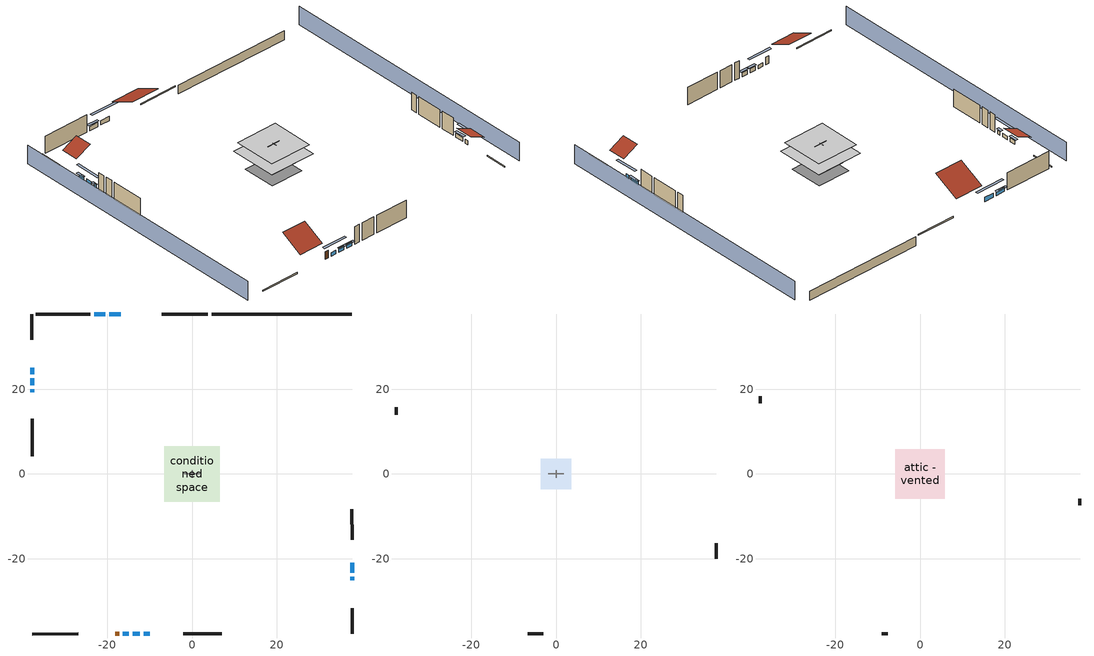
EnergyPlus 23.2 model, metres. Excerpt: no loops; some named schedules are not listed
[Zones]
conditioned space
 floor to garage (Floor1 construction): -3.66,-3.66 -3.66,3.66 3.66,3.66 3.66,-3.66 z0.3
 floor adiabatic (AdiabaticFloorConstruction): -6.51,-6.51 -6.51,6.51 6.51,6.51 6.51,-6.51 z2.74
 floor foundation (Slab2 construction): -4.6,-4.6 -4.6,4.6 4.6,4.6 4.6,-4.6 z-2.13
 wall outside (RimJoist1 construction): 3.77,37.8 -7.14,37.8 z0.3:0.61
 wall outside (RimJoist2 construction): 37.8,-37.8 37.8,-31.73 z0.3:0.61
 wall outside (RimJoist3 construction): -37.8,-37.8 -26.89,-37.8 z0.3:0.61
 wall outside (RimJoist4 construction): -37.8,37.8 -37.8,31.73 z0.3:0.61
 wall outside (AdiabaticWallConstruction 1): -18.15,-37.8 -17.24,-37.8 z0.3:2.34
 wall outside (AdiabaticWallConstruction): -16.89,37.8 -19.51,37.8 / -20.44,37.8 -23.06,37.8 z0.3:1.49; -37.8,25.14 -37.8,23.52 / 37.8,-23.37 37.8,-21 / -13.96,-37.8 -12.38,-37.8 / -37.8,22.59 -37.8,20.97 z0.3:1.37; 37.8,-25.14 37.8,-24.3 z0.3:1.4; -16.31,-37.8 -14.89,-37.8 z0.3:1.25; -11.45,-37.8 -9.92,-37.8 / -37.8,20.04 -37.8,19.27 z0.3:1.34
 wall outside (Wall3 construction): -23.99,37.8 -36.87,37.8 z0.3:5.18
 wall outside (Wall4 construction): 37.8,-15.49 37.8,-8.33 z0.3:5.18
 wall outside (Wall7 construction): -2.11,-37.8 7.07,-37.8 z0.3:5.18
 wall outside (Wall8 construction): -37.8,13.07 -37.8,4.24 z0.3:5.18
 wall foundation (FoundationWall1 construction): 37.8,37.8 4.7,37.8 z-2.13:0.3
 wall to garage (Wall5 construction): -1.83,0 1.83,0 z0.3:5.18
 wall to garage (Wall6 construction): 0,-0.91 0,0.91 z0.3:5.18
 window (WindowConstruction): -16.89,37.8 -19.51,37.8 z0.3:1.49
 window (WindowConstruction 9): -37.8,25.14 -37.8,23.52 z0.3:1.37
 window (WindowConstruction 1): -20.44,37.8 -23.06,37.8 z0.3:1.49
 window (WindowConstruction 2): 37.8,-25.14 37.8,-24.3 z0.3:1.4
 window (WindowConstruction 3): 37.8,-23.37 37.8,-21 z0.3:1.37
 window (WindowConstruction 4): -16.31,-37.8 -14.89,-37.8 z0.3:1.25
 window (WindowConstruction 5): -13.96,-37.8 -12.38,-37.8 z0.3:1.37
 window (WindowConstruction 6): -11.45,-37.8 -9.92,-37.8 z0.3:1.34
 window (WindowConstruction 7): -37.8,22.59 -37.8,20.97 z0.3:1.37
 window (WindowConstruction 8): -37.8,20.04 -37.8,19.27 z0.3:1.34
 door (Door): -18.15,-37.8 -17.24,-37.8 z0.3:2.34
 ceiling adiabatic (AdiabaticFloorConstruction): 6.51,-6.51 6.51,6.51 -6.51,6.51 -6.51,-6.51 z2.74
garage
 floor foundation (Slab1 construction): -3.66,-3.66 -3.66,3.66 3.66,3.66 3.66,-3.66 z0
 wall outside (Wall1 construction): 37.8,-20.08 37.8,-16.42 z0.3:5.18
 wall outside (Wall12 construction): -37.8,15.83 -37.8,14 z0.3:5.18
 wall outside (Wall2 construction): -6.7,-37.8 -3.04,-37.8 z0.3:5.18
attic - vented
 floor to conditioned space (Floor2 construction Reversed): -5.88,-5.88 -5.88,5.88 5.88,5.88 5.88,-5.88 z5.18
 wall outside (Wall10 construction): -37.8,18.34 -37.8,16.76 z0.3:5.18
 wall outside (Wall11 construction): -9,-37.8 -7.62,-37.8 z0.3:5.18
 wall outside (Wall9 construction): 37.8,-7.4 37.8,-5.81 z0.3:5.18
 roof outside (Roof1 construction): -15.96,37.8,5.18 -15.96,30.74,8.71 -8.07,30.74,8.71 -8.07,37.8,5.18
 roof outside (Roof2 construction): 37.8,-26.07,5.18 33.56,-26.07,7.3 33.56,-30.81,7.3 37.8,-30.81,5.18
 roof outside (Roof3 construction): -37.8,26.07,5.18 -33.56,26.07,7.3 -33.56,30.81,7.3 -37.8,30.81,5.18
 roof outside (Roof4 construction): -19.08,-37.8,5.18 -19.08,-31.65,8.26 -25.96,-31.65,8.26 -25.96,-37.8,5.18
shading: -42.37,37.8 -42.37,-37.8 / 42.37,-37.8 42.37,37.8 z0:5.18; -22.25,37.8 -14.15,37.8 -14.15,38.41 -22.25,38.41 z4.24; -37.8,23.22 -37.8,25.45 -38.41,25.45 -38.41,23.22 z1.68; -23.36,37.8 -20.13,37.8 -20.13,38.41 -23.36,38.41 z1.8; 37.8,-21.56 37.8,-27.88 38.41,-27.88 38.41,-21.56 z4.15; 37.8,-20.7 37.8,-23.68 38.41,-23.68 38.41,-20.7 z1.68; -12.15,-37.8 -19.05,-37.8 -19.05,-38.41 -12.15,-38.41 z3.99; -12.07,-37.8 -14.27,-37.8 -14.27,-38.41 -12.07,-38.41 z1.68; -9.62,-37.8 -11.75,-37.8 -11.75,-38.41 -9.62,-38.41 z1.65; -37.8,18.23 -37.8,25.33 -38.41,25.33 -38.41,18.23 z4.11; -37.8,18.97 -37.8,20.35 -38.41,20.35 -38.41,18.97 z1.65
[Building]
Building 1: Terrain=Suburbs
[Site:Location]
Ohio State Universi_OH_USA: Latitude {deg}=40.07; Longitude {deg}=-83.07; Time Zone {hr}=-5; Elevation {m}=283
[Site:GroundTemperature:Shallow]
7.2096, 5.15716, 4.99279, 5.96678, 9.8768, 13.7686, 17.1426, 19.2799, 19.4615, 17.7232, 14.4352, 10.6628
[Site:WaterMainsTemperature]
Calculation Method=Schedule; Temperature Schedule=mains temperature schedule
[Material] Roughness=Rough; Thermal Absorptance=0.9
Name | Thickness {m} | Conductivity {W/m-K} | Density {kg/m3} | Specific Heat {J/kg-K} | Solar Absorptance | Visible Absorptance
asphalt or fiberglass shingles | 0.00635 | 0.162714 | 1121.4 | 1465.45 | 0.85 | 0.85
ceiling loosefill ins | 0.169333 | 0.0480833 | 16.02 | 1046.75 | 0.7 | 0.7
ceiling stud and cavity | 0.1397 | 0.0824711 | 65.682 | 1177.47 | 0.7 | 0.7
concrete 4.0 in. | 0.1016 | 1.803125 | 2242.8 | 837.4 | 0.7 | 0.7
concrete 8.0 in. | 0.2032 | 1.803125 | 2242.8 | 837.4 | 0.7 | 0.7
door material | 0.04445 | 0.0612267 | 512.64 | 1214.23 | 0.7 | 0.7
exterior vertical ins | 0.051816 | 0.029427 | 32.04 | 1214.23 | 0.7 | 0.7
floor covering | 0.0127 | 0.0433444 | 54.468 | 1339.84 | 0.6 | 0.6
floor covering 1 | 0.0127 | 0.0450781 | 54.468 | 1339.84 | 0.9 | 0.9
floor rigid ins; wall rigid ins | 0.512978 | 0.029427 | 32.04 | 1214.23 | 0.7 | 0.7
floor stud and cavity | 0.1397 | 0.923637 | 92.3553 | 1139.71 | 0.7 | 0.7
floor stud and cavity 1 | 0.1397 | 1.75129 | 37.0049 | 1207.88 | 0.7 | 0.7
furniture material conditioned space 1; furniture material garage 1 | 0.1524 | 0.115458 | 640.8 | 1214.23 | 0.6 | 0.6
gypsum board | 0.0127 | 0.160291 | 801 | 837.4 | 0.6 | 0.6
gypsum board 1 | 0.0127 | 0.160291 | 801 | 837.4 | 0.7 | 0.7
osb sheathing 0.5 in. | 0.0127 | 0.115458 | 512.64 | 1214.23 | 0.6 | 0.6
osb sheathing 0.5 in. 1; osb sheathing 0.5 in. 2; osb sheathing 0.5 in. 3 | 0.0127 | 0.115458 | 512.64 | 1214.23 | 0.7 | 0.7
osb sheathing 0.75 in. | 0.01905 | 0.115458 | 512.64 | 1214.23 | 0.7 | 0.7
osb sheathing 2.0 in. | 0.0508 | 0.115458 | 512.64 | 1214.23 | 0.7 | 0.7
rim joist stud and cavity | 0.0508 | 0.0316358 | 125.044 | 1163.47 | 0.6 | 0.6
roof rigid ins | 0.00281632 | 0.029427 | 32.04 | 1214.23 | 0.7 | 0.7
vinyl siding | 0.009525 | 0.089435 | 177.822 | 1046.75 | 0.5 | 0.5
wall stud and cavity | 0.1397 | 0.419005 | 139.0536 | 1170.24 | 0.6 | 0.6
wall stud and cavity 1 | 0.1397 | 0.0950889 | 139.0536 | 1170.24 | 0.7 | 0.7
wall stud and cavity 2 | 0.1397 | 0.0937203 | 139.0536 | 1170.24 | 0.7 | 0.7
wall stud and cavity 3 | 0.0889 | 0.380278 | 52.3479 | 1209.89 | 0.7 | 0.7
wall stud and cavity 4 | 0.0889 | 0.391764 | 83.0341 | 1211.67 | 0.7 | 0.7
wood siding; wood siding 1 | 0.0254 | 0.102417 | 544.68 | 1172.36 | 0.7 | 0.7
[WindowMaterial:SimpleGlazingSystem]
WindowMaterial: U-Factor {W/m2-K}=2.15764; Solar Heat Gain Coefficient=0.44
[Construction]
AdiabaticFloorConstruction: floor stud and cavity 1, floor rigid ins, osb sheathing 0.75 in., floor covering
AdiabaticWallConstruction: wood siding, wall rigid ins, wall stud and cavity 3, gypsum board
AdiabaticWallConstruction 1: wood siding 1, wall rigid ins, wall stud and cavity 3, gypsum board
Door: door material
Floor1 construction: floor stud and cavity, osb sheathing 0.75 in., floor covering
Floor2 construction Reversed: gypsum board, ceiling stud and cavity, ceiling loosefill ins
FoundationWall1 construction: concrete 8.0 in., gypsum board 1
furniture construction conditioned space 1: furniture material conditioned space 1
furniture construction garage 1: furniture material garage 1
PartitionWallConstruction: gypsum board, wall stud and cavity 4, gypsum board
RimJoist1 construction; RimJoist2 construction; RimJoist3 construction; RimJoist4 construction: vinyl siding, osb sheathing 2.0 in., rim joist stud and cavity
Roof1 construction; Roof2 construction; Roof3 construction; Roof4 construction: asphalt or fiberglass shingles, roof rigid ins, osb sheathing 0.5 in.
Slab1 construction: concrete 4.0 in.
Slab2 construction: concrete 4.0 in., floor covering 1
Wall1 construction; Wall10 construction; Wall11 construction; Wall12 construction; Wall2 construction; Wall9 construction: vinyl siding, osb sheathing 0.5 in. 1, wall stud and cavity
Wall3 construction; Wall4 construction; Wall7 construction; Wall8 construction: vinyl siding, osb sheathing 0.5 in. 1, wall stud and cavity 1, gypsum board
Wall5 construction: osb sheathing 0.5 in. 2, wall stud and cavity 2, gypsum board
Wall6 construction: osb sheathing 0.5 in. 3, wall stud and cavity 2, gypsum board
WindowConstruction; WindowConstruction 1; WindowConstruction 2; WindowConstruction 3; WindowConstruction 4; WindowConstruction 5; WindowConstruction 6; WindowConstruction 7; WindowConstruction 8; WindowConstruction 9: WindowMaterial
[Zone] Multiplier=1; Part of Total Floor Area=Yes
Name | Volume {m3}
attic - vented | 121.062
conditioned space | 749.83
garage | 130.484
[Space]
Name | Zone | Volume {m3}
attic - vented 1 | attic - vented | 121.062
conditioned space 1 | conditioned space | 749.83
garage 1 | garage | 130.484
[ZoneInfiltration:EffectiveLeakageArea] Schedule=Always On Discrete
Name | Zone or Space | Effective Air Leakage Area {cm2} | Stack Coefficient | Wind Coefficient
infil|attic - vented 1 | attic - vented 1 | 4605.36 | 0.00058455 | 4.53762e-05
infil|garage 1 | garage 1 | 135.919 | 0.000274438 | 6.3861e-05
[ZoneMixing]
whole house fan mix: Zone or Space=attic - vented; Schedule=Always On Continuous; Design Flow Rate Calculation Method=Flow/Zone; Design Flow Rate {m3/s}=0; Source Zone or Space=conditioned space
[SurfaceProperty:ExposedFoundationPerimeter] Exposed Perimeter Calculation Method=TotalExposedPerimeter
Name | Total Exposed Perimeter {m}
Slab2 | 33.10128
Slab1 | 18.288
[SurfaceProperty:IncidentSolarMultiplier] Incident Solar Multiplier=1; Incident Solar Multiplier Schedule=trans schedule winter=0.85 summer=0.7
Window1; Window10; Window2; Window3; Window4; Window5; Window6; Window7; Window8; Window9
[InternalMass]
Name | Construction | Zone or ZoneList | Space or SpaceList | Surface Area {m2}
furniture mass conditioned space 1 | furniture construction conditioned space 1 | conditioned space | conditioned space 1 | 123.004
partition wall mass | PartitionWallConstruction | conditioned space | conditioned space 1 | 307.509
furniture mass garage 1 | furniture construction garage 1 | garage | garage 1 | 5.35122
[Lights] Design Level Calculation Method=LightingLevel; Return Air Fraction=0; Fraction Radiant=0.6; Fraction Visible=0.2; Fraction Replaceable=1
Name | Zone or ZoneList or Space or SpaceList | Schedule | Lighting Level {W}
interior lighting | conditioned space 1 | lighting_interior | 512.917
garage lighting | garage 1 | lighting_garage | 12.0394
[People]
occupants: Zone or ZoneList or Space or SpaceList=conditioned space 1; Number of People Schedule=occupants; Number of People Calculation Method=People; Number of People=2; Fraction Radiant=0.314171; Sensible Heat Fraction=0.56303; Activity Level Schedule=occupants activity schedule; Carbon Dioxide Generation Rate {m3/s-W}=0; Enable ASHRAE 55 Comfort Warnings=No; Mean Radiant Temperature Calculation Type=ZoneAveraged
[ElectricEquipment] Zone or ZoneList or Space or SpaceList=conditioned space 1; Design Level Calculation Method=EquipmentLevel
Name | Schedule | Design Level {W} | Fraction Latent | Fraction Radiant | Fraction Lost
ceiling fan | ceiling_fan | 16.713 | 0 | 0.558 | 0
clothes dryer | clothes_dryer | 3382.71 | 0.015 | 0.081 | 0.85
clothes washer | clothes_washer | 169.169 | 0.03 | 0.162 | 0.7
cooking range | cooking_range | 110.008 | 0.161847 | 0.382892 | 0.2
dishwasher | dishwasher | 351.753 | 0.3 | 0.18 | 0.4
fridge | fridge schedule | 57.4402 | 0 | 0.6 | 0
mech vent bath fan 0 | mech vent bath fan 0 schedule | 30 | 0 | 0 | 1
mech vent house fan | mech vent house fan schedule | 0 | 0 | 0 | 1
mech vent house fan cfis | mech vent house fan cfis schedule | 0 | 0 | 0 | 0
mech vent range fan 0 | mech vent range fan 0 schedule | 30 | 0 | 0 | 1
misc plug loads | plug_loads_other | 476.333 | 0.021 | 0.558 | 0.049
whole house fan | Always On Discrete | 0 | 0 | 0 | 1
[OtherEquipment] Zone or ZoneList or Space or SpaceList=conditioned space 1; Design Level Calculation Method=EquipmentLevel
Name | Fuel Type | Schedule | Design Level {W} | Fraction Latent | Fraction Radiant | Fraction Lost
cooking range 1 | NaturalGas | cooking_range | 3224.01 | 0.161847 | 0.382892 | 0.2
mech vent house fan latent load equip | None | Always On Discrete | 0 | 1 | 0 | 0
mech vent house fan sensible load equip | None | Always On Discrete | 0 | 0 | 0 | 0
water heater energy adjustment1 | NaturalGas | Always On Discrete | 0.01 | 0 | 0 | 1
water latent | None | hot_water_fixtures | 264.424 | 1 | 0 | 0
water sensible | None | hot_water_fixtures | -260.601 | 0 | 0.6 | 0
[ZoneInfiltration:DesignFlowRate] Zone or ZoneList or Space or SpaceList=conditioned space 1; Schedule=Always On Discrete; Design Flow Rate Calculation Method=Flow/Zone; Design Flow Rate {m3/s}=0
infil flow; natural vent flow; whole house fan flow
[Foundation:Kiva] Wall Depth Below Slab {m}=0.2032
Name | Initial Indoor Air Temperature {C} | Wall Height Above Grade {m} | Custom Block Material Name 1 | Custom Block Depth 1 {m} | Custom Block X Position 1 {m} | Custom Block Z Position 1 {m}
Foundation Kiva 1 | 4.66461 | 0.1016
Foundation Kiva 2 | 20 | 0.3048 | exterior vertical ins | 2.4384 | 0.2159 | 0
[Foundation:Kiva:Settings]
Soil Conductivity {W/m-K}=2.4234; Soil Density {kg/m3}=1842.3; Soil Specific Heat {J/kg-K}=418.7; Ground Solar Absorptivity=0.9; Ground Thermal Absorptivity=0.9; Ground Surface Roughness {m}=0.03; Far-Field Width {m}=40; Deep-Ground Boundary Condition=ZeroFlux; Deep-Ground Depth {m}=40; Minimum Cell Dimension {m}=0.2; Maximum Cell Growth Coefficient=3; Simulation Timestep=Timestep
[Exterior:Lights]
exterior lighting: Schedule=exterior lighting schedule; Design Level {W}=23.9994
[Schedule:Constant]
Name | Hourly Value
Always On Continuous; mech vent house fan schedule; mech vent house fan cfis schedule; Always On Discrete | 1
occupants activity schedule | 117.228
[Schedule:Day:Interval]
trans schedule winter=0.85 summer=0.7 allday1; trans schedule winter=0.85 summer=0.7 allday305: No, 24:00, 0.85
trans schedule winter=0.85 summer=0.7 allday121: No, 24:00, 0.7
trans schedule winter=0.85 summer=0.7 default day; fridge schedule default day: No, 24:00, 0
fridge schedule allday1: No, 01:00, 0.610949, 02:00, 0.595675, 03:00, 0.580401, 04:00, 0.565128, 06:00, 0.549854, 07:00, 0.580401, 08:00, 0.610949, 10:00, 0.626223, 12:00, 0.610949, 15:00, 0.641496, 16:00, 0.626223, 17:00, 0.672044, 18:00, 0.733139, 19:00, 0.763686, 20:00, 0.733139, 21:00, 0.717865, 22:00, 0.702591, 23:00, 0.672044, 24:00, 0.626223
[Schedule:Week:Daily]
trans schedule winter=0.85 summer=0.7 Week Rule - Jan1-Apr28: trans schedule winter=0.85 summer=0.7 allday1, trans schedule winter=0.85 summer=0.7 allday1, trans schedule winter=0.85 summer=0.7 allday1, trans schedule winter=0.85 summer=0.7 allday1, trans schedule winter=0.85 summer=0.7 allday1, trans schedule winter=0.85 summer=0.7 allday1, trans schedule winter=0.85 summer=0.7 allday1, trans schedule winter=0.85 summer=0.7 default day, trans schedule winter=0.85 summer=0.7 default day, trans schedule winter=0.85 summer=0.7 default day, trans schedule winter=0.85 summer=0.7 default day, trans schedule winter=0.85 summer=0.7 default day
trans schedule winter=0.85 summer=0.7 Week Rule - Apr29-May5: trans schedule winter=0.85 summer=0.7 allday1, trans schedule winter=0.85 summer=0.7 allday1, trans schedule winter=0.85 summer=0.7 allday121, trans schedule winter=0.85 summer=0.7 allday121, trans schedule winter=0.85 summer=0.7 allday121, trans schedule winter=0.85 summer=0.7 allday121, trans schedule winter=0.85 summer=0.7 allday121, trans schedule winter=0.85 summer=0.7 default day, trans schedule winter=0.85 summer=0.7 default day, trans schedule winter=0.85 summer=0.7 default day, trans schedule winter=0.85 summer=0.7 default day, trans schedule winter=0.85 summer=0.7 default day
trans schedule winter=0.85 summer=0.7 Week Rule - May6-Oct27: trans schedule winter=0.85 summer=0.7 allday121, trans schedule winter=0.85 summer=0.7 allday121, trans schedule winter=0.85 summer=0.7 allday121, trans schedule winter=0.85 summer=0.7 allday121, trans schedule winter=0.85 summer=0.7 allday121, trans schedule winter=0.85 summer=0.7 allday121, trans schedule winter=0.85 summer=0.7 allday121, trans schedule winter=0.85 summer=0.7 default day, trans schedule winter=0.85 summer=0.7 default day, trans schedule winter=0.85 summer=0.7 default day, trans schedule winter=0.85 summer=0.7 default day, trans schedule winter=0.85 summer=0.7 default day
trans schedule winter=0.85 summer=0.7 Week Rule - Oct28-Nov3: trans schedule winter=0.85 summer=0.7 allday121, trans schedule winter=0.85 summer=0.7 allday121, trans schedule winter=0.85 summer=0.7 allday121, trans schedule winter=0.85 summer=0.7 allday121, trans schedule winter=0.85 summer=0.7 allday305, trans schedule winter=0.85 summer=0.7 allday305, trans schedule winter=0.85 summer=0.7 allday305, trans schedule winter=0.85 summer=0.7 default day, trans schedule winter=0.85 summer=0.7 default day, trans schedule winter=0.85 summer=0.7 default day, trans schedule winter=0.85 summer=0.7 default day, trans schedule winter=0.85 summer=0.7 default day
trans schedule winter=0.85 summer=0.7 Week Rule - Nov4-Dec31: trans schedule winter=0.85 summer=0.7 allday305, trans schedule winter=0.85 summer=0.7 allday305, trans schedule winter=0.85 summer=0.7 allday305, trans schedule winter=0.85 summer=0.7 allday305, trans schedule winter=0.85 summer=0.7 allday305, trans schedule winter=0.85 summer=0.7 allday305, trans schedule winter=0.85 summer=0.7 allday305, trans schedule winter=0.85 summer=0.7 default day, trans schedule winter=0.85 summer=0.7 default day, trans schedule winter=0.85 summer=0.7 default day, trans schedule winter=0.85 summer=0.7 default day, trans schedule winter=0.85 summer=0.7 default day
fridge schedule Week Rule - Jan1-Jan27: fridge schedule allday1, fridge schedule allday1, fridge schedule allday1, fridge schedule allday1, fridge schedule allday1, fridge schedule allday1, fridge schedule allday1, fridge schedule default day, fridge schedule default day, fridge schedule default day, fridge schedule default day, fridge schedule default day
fridge schedule Week Rule - Jan28-Feb3: fridge schedule allday1, fridge schedule allday1, fridge schedule allday1, fridge schedule allday1, fridge schedule allday2, fridge schedule allday2, fridge schedule allday2, fridge schedule default day, fridge schedule default day, fridge schedule default day, fridge schedule default day, fridge schedule default day
fridge schedule Week Rule - Feb4-Feb24: fridge schedule allday2, fridge schedule allday2, fridge schedule allday2, fridge schedule allday2, fridge schedule allday2, fridge schedule allday2, fridge schedule allday2, fridge schedule default day, fridge schedule default day, fridge schedule default day, fridge schedule default day, fridge schedule default day
fridge schedule Week Rule - Feb25-Mar3: fridge schedule allday2, fridge schedule allday2, fridge schedule allday2, fridge schedule allday2, fridge schedule allday3, fridge schedule allday3, fridge schedule allday3, fridge schedule default day, fridge schedule default day, fridge schedule default day, fridge schedule default day, fridge schedule default day
fridge schedule Week Rule - Mar4-May26: fridge schedule allday3, fridge schedule allday3, fridge schedule allday3, fridge schedule allday3, fridge schedule allday3, fridge schedule allday3, fridge schedule allday3, fridge schedule default day, fridge schedule default day, fridge schedule default day, fridge schedule default day, fridge schedule default day
fridge schedule Week Rule - May27-Jun2: fridge schedule allday3, fridge schedule allday3, fridge schedule allday3, fridge schedule allday3, fridge schedule allday3, fridge schedule allday6, fridge schedule allday6, fridge schedule default day, fridge schedule default day, fridge schedule default day, fridge schedule default day, fridge schedule default day
fridge schedule Week Rule - Jun3-Sep29: fridge schedule allday6, fridge schedule allday6, fridge schedule allday6, fridge schedule allday6, fridge schedule allday6, fridge schedule allday6, fridge schedule allday6, fridge schedule default day, fridge schedule default day, fridge schedule default day, fridge schedule default day, fridge schedule default day
fridge schedule Week Rule - Sep30-Oct6: fridge schedule allday6, fridge schedule allday10, fridge schedule allday10, fridge schedule allday10, fridge schedule allday10, fridge schedule allday10, fridge schedule allday10, fridge schedule default day, fridge schedule default day, fridge schedule default day, fridge schedule default day, fridge schedule default day
fridge schedule Week Rule - Oct7-Oct27: fridge schedule allday10, fridge schedule allday10, fridge schedule allday10, fridge schedule allday10, fridge schedule allday10, fridge schedule allday10, fridge schedule allday10, fridge schedule default day, fridge schedule default day, fridge schedule default day, fridge schedule default day, fridge schedule default day
fridge schedule Week Rule - Oct28-Nov3: fridge schedule allday10, fridge schedule allday10, fridge schedule allday10, fridge schedule allday10, fridge schedule allday11, fridge schedule allday11, fridge schedule allday11, fridge schedule default day, fridge schedule default day, fridge schedule default day, fridge schedule default day, fridge schedule default day
fridge schedule Week Rule - Nov4-Nov24: fridge schedule allday11, fridge schedule allday11, fridge schedule allday11, fridge schedule allday11, fridge schedule allday11, fridge schedule allday11, fridge schedule allday11, fridge schedule default day, fridge schedule default day, fridge schedule default day, fridge schedule default day, fridge schedule default day
fridge schedule Week Rule - Nov25-Dec1: fridge schedule allday11, fridge schedule allday11, fridge schedule allday11, fridge schedule allday11, fridge schedule allday11, fridge schedule allday11, fridge schedule allday12, fridge schedule default day, fridge schedule default day, fridge schedule default day, fridge schedule default day, fridge schedule default day
fridge schedule Week Rule - Dec2-Dec31: fridge schedule allday12, fridge schedule allday12, fridge schedule allday12, fridge schedule allday12, fridge schedule allday12, fridge schedule allday12, fridge schedule allday12, fridge schedule default day, fridge schedule default day, fridge schedule default day, fridge schedule default day, fridge schedule default day
mech vent bath fan 0 schedule Week Rule - Jan1-Dec31: mech vent bath fan 0 schedule allday1, mech vent bath fan 0 schedule allday1, mech vent bath fan 0 schedule allday1, mech vent bath fan 0 schedule allday1, mech vent bath fan 0 schedule allday1, mech vent bath fan 0 schedule allday1, mech vent bath fan 0 schedule allday1, mech vent bath fan 0 schedule default day, mech vent bath fan 0 schedule default day, mech vent bath fan 0 schedule default day, mech vent bath fan 0 schedule default day, mech vent bath fan 0 schedule default day
mech vent range fan 0 schedule Week Rule - Jan1-Dec31: mech vent range fan 0 schedule allday1, mech vent range fan 0 schedule allday1, mech vent range fan 0 schedule allday1, mech vent range fan 0 schedule allday1, mech vent range fan 0 schedule allday1, mech vent range fan 0 schedule allday1, mech vent range fan 0 schedule allday1, mech vent range fan 0 schedule default day, mech vent range fan 0 schedule default day, mech vent range fan 0 schedule default day, mech vent range fan 0 schedule default day, mech vent range fan 0 schedule default day
exterior lighting schedule Week Rule - Jan1-Jan6: exterior lighting schedule weekday1, exterior lighting schedule weekday1, exterior lighting schedule weekday1, exterior lighting schedule weekday1, exterior lighting schedule weekday1, exterior lighting schedule weekday1, exterior lighting schedule weekend1, exterior lighting schedule default day, exterior lighting schedule default day, exterior lighting schedule default day, exterior lighting schedule default day, exterior lighting schedule default day
exterior lighting schedule Week Rule - Jan7-Jan27: exterior lighting schedule weekend1, exterior lighting schedule weekday1, exterior lighting schedule weekday1, exterior lighting schedule weekday1, exterior lighting schedule weekday1, exterior lighting schedule weekday1, exterior lighting schedule weekend1, exterior lighting schedule default day, exterior lighting schedule default day, exterior lighting schedule default day, exterior lighting schedule default day, exterior lighting schedule default day
exterior lighting schedule Week Rule - Jan28-Feb3: exterior lighting schedule weekend1, exterior lighting schedule weekday1, exterior lighting schedule weekday1, exterior lighting schedule weekday1, exterior lighting schedule weekday2, exterior lighting schedule weekday2, exterior lighting schedule weekend2, exterior lighting schedule default day, exterior lighting schedule default day, exterior lighting schedule default day, exterior lighting schedule default day, exterior lighting schedule default day
exterior lighting schedule Week Rule - Feb4-Feb24: exterior lighting schedule weekend2, exterior lighting schedule weekday2, exterior lighting schedule weekday2, exterior lighting schedule weekday2, exterior lighting schedule weekday2, exterior lighting schedule weekday2, exterior lighting schedule weekend2, exterior lighting schedule default day, exterior lighting schedule default day, exterior lighting schedule default day, exterior lighting schedule default day, exterior lighting schedule default day
exterior lighting schedule Week Rule - Feb25-Mar3: exterior lighting schedule weekend2, exterior lighting schedule weekday2, exterior lighting schedule weekday2, exterior lighting schedule weekday2, exterior lighting schedule weekday3, exterior lighting schedule weekday3, exterior lighting schedule weekend3, exterior lighting schedule default day, exterior lighting schedule default day, exterior lighting schedule default day, exterior lighting schedule default day, exterior lighting schedule default day
exterior lighting schedule Week Rule - Mar4-Mar31: exterior lighting schedule weekend3, exterior lighting schedule weekday3, exterior lighting schedule weekday3, exterior lighting schedule weekday3, exterior lighting schedule weekday3, exterior lighting schedule weekday3, exterior lighting schedule weekend3, exterior lighting schedule default day, exterior lighting schedule default day, exterior lighting schedule default day, exterior lighting schedule default day, exterior lighting schedule default day
exterior lighting schedule Week Rule - Apr1-Apr28: exterior lighting schedule weekend4, exterior lighting schedule weekday4, exterior lighting schedule weekday4, exterior lighting schedule weekday4, exterior lighting schedule weekday4, exterior lighting schedule weekday4, exterior lighting schedule weekend4, exterior lighting schedule default day, exterior lighting schedule default day, exterior lighting schedule default day, exterior lighting schedule default day, exterior lighting schedule default day
exterior lighting schedule Week Rule - Apr29-May5: exterior lighting schedule weekend4, exterior lighting schedule weekday4, exterior lighting schedule weekday5, exterior lighting schedule weekday5, exterior lighting schedule weekday5, exterior lighting schedule weekday5, exterior lighting schedule weekend5, exterior lighting schedule default day, exterior lighting schedule default day, exterior lighting schedule default day, exterior lighting schedule default day, exterior lighting schedule default day
exterior lighting schedule Week Rule - May6-May26: exterior lighting schedule weekend5, exterior lighting schedule weekday5, exterior lighting schedule weekday5, exterior lighting schedule weekday5, exterior lighting schedule weekday5, exterior lighting schedule weekday5, exterior lighting schedule weekend5, exterior lighting schedule default day, exterior lighting schedule default day, exterior lighting schedule default day, exterior lighting schedule default day, exterior lighting schedule default day
exterior lighting schedule Week Rule - May27-Jun2: exterior lighting schedule weekend5, exterior lighting schedule weekday5, exterior lighting schedule weekday5, exterior lighting schedule weekday5, exterior lighting schedule weekday5, exterior lighting schedule weekday6, exterior lighting schedule weekend6, exterior lighting schedule default day, exterior lighting schedule default day, exterior lighting schedule default day, exterior lighting schedule default day, exterior lighting schedule default day
exterior lighting schedule Week Rule - Jun3-Jun30: exterior lighting schedule weekend6, exterior lighting schedule weekday6, exterior lighting schedule weekday6, exterior lighting schedule weekday6, exterior lighting schedule weekday6, exterior lighting schedule weekday6, exterior lighting schedule weekend6, exterior lighting schedule default day, exterior lighting schedule default day, exterior lighting schedule default day, exterior lighting schedule default day, exterior lighting schedule default day
exterior lighting schedule Week Rule - Jul1-Aug25: exterior lighting schedule weekend7, exterior lighting schedule weekday7, exterior lighting schedule weekday7, exterior lighting schedule weekday7, exterior lighting schedule weekday7, exterior lighting schedule weekday7, exterior lighting schedule weekend7, exterior lighting schedule default day, exterior lighting schedule default day, exterior lighting schedule default day, exterior lighting schedule default day, exterior lighting schedule default day
exterior lighting schedule Week Rule - Aug26-Sep1: exterior lighting schedule weekend7, exterior lighting schedule weekday7, exterior lighting schedule weekday7, exterior lighting schedule weekday7, exterior lighting schedule weekday7, exterior lighting schedule weekday7, exterior lighting schedule weekend9, exterior lighting schedule default day, exterior lighting schedule default day, exterior lighting schedule default day, exterior lighting schedule default day, exterior lighting schedule default day
exterior lighting schedule Week Rule - Sep2-Sep29: exterior lighting schedule weekend9, exterior lighting schedule weekday9, exterior lighting schedule weekday9, exterior lighting schedule weekday9, exterior lighting schedule weekday9, exterior lighting schedule weekday9, exterior lighting schedule weekend9, exterior lighting schedule default day, exterior lighting schedule default day, exterior lighting schedule default day, exterior lighting schedule default day, exterior lighting schedule default day
exterior lighting schedule Week Rule - Sep30-Oct6: exterior lighting schedule weekend9, exterior lighting schedule weekday10, exterior lighting schedule weekday10, exterior lighting schedule weekday10, exterior lighting schedule weekday10, exterior lighting schedule weekday10, exterior lighting schedule weekend10, exterior lighting schedule default day, exterior lighting schedule default day, exterior lighting schedule default day, exterior lighting schedule default day, exterior lighting schedule default day
exterior lighting schedule Week Rule - Oct7-Oct27: exterior lighting schedule weekend10, exterior lighting schedule weekday10, exterior lighting schedule weekday10, exterior lighting schedule weekday10, exterior lighting schedule weekday10, exterior lighting schedule weekday10, exterior lighting schedule weekend10, exterior lighting schedule default day, exterior lighting schedule default day, exterior lighting schedule default day, exterior lighting schedule default day, exterior lighting schedule default day
exterior lighting schedule Week Rule - Oct28-Nov3: exterior lighting schedule weekend10, exterior lighting schedule weekday10, exterior lighting schedule weekday10, exterior lighting schedule weekday10, exterior lighting schedule weekday11, exterior lighting schedule weekday11, exterior lighting schedule weekend11, exterior lighting schedule default day, exterior lighting schedule default day, exterior lighting schedule default day, exterior lighting schedule default day, exterior lighting schedule default day
exterior lighting schedule Week Rule - Nov4-Nov24: exterior lighting schedule weekend11, exterior lighting schedule weekday11, exterior lighting schedule weekday11, exterior lighting schedule weekday11, exterior lighting schedule weekday11, exterior lighting schedule weekday11, exterior lighting schedule weekend11, exterior lighting schedule default day, exterior lighting schedule default day, exterior lighting schedule default day, exterior lighting schedule default day, exterior lighting schedule default day
exterior lighting schedule Week Rule - Nov25-Dec1: exterior lighting schedule weekend11, exterior lighting schedule weekday11, exterior lighting schedule weekday11, exterior lighting schedule weekday11, exterior lighting schedule weekday11, exterior lighting schedule weekday11, exterior lighting schedule weekend12, exterior lighting schedule default day, exterior lighting schedule default day, exterior lighting schedule default day, exterior lighting schedule default day, exterior lighting schedule default day
exterior lighting schedule Week Rule - Dec2-Dec31: exterior lighting schedule weekend12, exterior lighting schedule weekday12, exterior lighting schedule weekday12, exterior lighting schedule weekday12, exterior lighting schedule weekday12, exterior lighting schedule weekday12, exterior lighting schedule weekend12, exterior lighting schedule default day, exterior lighting schedule default day, exterior lighting schedule default day, exterior lighting schedule default day, exterior lighting schedule default day
[Schedule:Year]
trans schedule winter=0.85 summer=0.7: trans schedule winter=0.85 summer=0.7 Week Rule - Jan1-Apr28, 1, 1, 4, 28, trans schedule winter=0.85 summer=0.7 Week Rule - Apr29-May5, 4, 29, 5, 5, trans schedule winter=0.85 summer=0.7 Week Rule - May6-Oct27, 5, 6, 10, 27, trans schedule winter=0.85 summer=0.7 Week Rule - Oct28-Nov3, 10, 28, 11, 3, trans schedule winter=0.85 summer=0.7 Week Rule - Nov4-Dec31, 11, 4, 12, 31
fridge schedule: fridge schedule Week Rule - Jan1-Jan27, 1, 1, 1, 27, fridge schedule Week Rule - Jan28-Feb3, 1, 28, 2, 3, fridge schedule Week Rule - Feb4-Feb24, 2, 4, 2, 24, fridge schedule Week Rule - Feb25-Mar3, 2, 25, 3, 3, fridge schedule Week Rule - Mar4-May26, 3, 4, 5, 26, fridge schedule Week Rule - May27-Jun2, 5, 27, 6, 2, fridge schedule Week Rule - Jun3-Sep29, 6, 3, 9, 29, fridge schedule Week Rule - Sep30-Oct6, 9, 30, 10, 6, fridge schedule Week Rule - Oct7-Oct27, 10, 7, 10, 27, fridge schedule Week Rule - Oct28-Nov3, 10, 28, 11, 3, fridge schedule Week Rule - Nov4-Nov24, 11, 4, 11, 24, fridge schedule Week Rule - Nov25-Dec1, 11, 25, 12, 1, fridge schedule Week Rule - Dec2-Dec31, 12, 2, 12, 31
mech vent bath fan 0 schedule: mech vent bath fan 0 schedule Week Rule - Jan1-Dec31, 1, 1, 12, 31
mech vent range fan 0 schedule: mech vent range fan 0 schedule Week Rule - Jan1-Dec31, 1, 1, 12, 31
exterior lighting schedule: exterior lighting schedule Week Rule - Jan1-Jan6, 1, 1, 1, 6, exterior lighting schedule Week Rule - Jan7-Jan27, 1, 7, 1, 27, exterior lighting schedule Week Rule - Jan28-Feb3, 1, 28, 2, 3, exterior lighting schedule Week Rule - Feb4-Feb24, 2, 4, 2, 24, exterior lighting schedule Week Rule - Feb25-Mar3, 2, 25, 3, 3, exterior lighting schedule Week Rule - Mar4-Mar31, 3, 4, 3, 31, exterior lighting schedule Week Rule - Apr1-Apr28, 4, 1, 4, 28, exterior lighting schedule Week Rule - Apr29-May5, 4, 29, 5, 5, exterior lighting schedule Week Rule - May6-May26, 5, 6, 5, 26, exterior lighting schedule Week Rule - May27-Jun2, 5, 27, 6, 2, exterior lighting schedule Week Rule - Jun3-Jun30, 6, 3, 6, 30, exterior lighting schedule Week Rule - Jul1-Aug25, 7, 1, 8, 25, exterior lighting schedule Week Rule - Aug26-Sep1, 8, 26, 9, 1, exterior lighting schedule Week Rule - Sep2-Sep29, 9, 2, 9, 29, exterior lighting schedule Week Rule - Sep30-Oct6, 9, 30, 10, 6, exterior lighting schedule Week Rule - Oct7-Oct27, 10, 7, 10, 27, exterior lighting schedule Week Rule - Oct28-Nov3, 10, 28, 11, 3, exterior lighting schedule Week Rule - Nov4-Nov24, 11, 4, 11, 24, exterior lighting schedule Week Rule - Nov25-Dec1, 11, 25, 12, 1, exterior lighting schedule Week Rule - Dec2-Dec31, 12, 2, 12, 31
[Schedule:File] File=in.schedules.csv; Rows to Skip at Top=1; Number of Hours of Data=8760; Column Separator=Comma; Interpolate to Timestep=No; Minutes per Item=60; Adjust Schedule for Daylight Savings=Yes
Name | Column Number
lighting_interior | 2
occupants | 1
ceiling_fan | 8
clothes_dryer | 7
clothes_washer | 6
cooking_range | 4
dishwasher | 5
plug_loads_other | 9
hot_water_fixtures | 13
lighting_garage | 3
[Schedule:Compact]
mains temperature schedule: Through: 01/01, For: AllDays, Until: 24:00, 10.1933, Through: 01/02, For: AllDays, Until: 24:00, 10.1222, Through: 01/03, For: AllDays, Until: 24:00, 10.0528, Through: 01/04, For: AllDays, Until: 24:00, 9.985, Through: 01/05, For: AllDays, Until: 24:00, 9.91889, Through: 01/06, For: AllDays, Until: 24:00, 9.85389, Through: 01/07, For: AllDays, Until: 24:00, 9.79111, Through: 01/08, For: AllDays, Until: 24:00, 9.72944, Through: 01/09, For: AllDays, Until: 24:00, 9.67, Through: 01/10, For: AllDays, Until: 24:00, 9.61167, Through: 01/11, For: AllDays, Until: 24:00, 9.55556, Through: 01/12, For: AllDays, Until: 24:00, 9.50111, Through: 01/13, For: AllDays, Until: 24:00, 9.44833, Through: 01/14, For: AllDays, Until: 24:00, 9.39722, Through: 01/15, For: AllDays, Until: 24:00, 9.34778, Through: 01/16, For: AllDays, Until: 24:00, 9.30056, Through: 01/17, For: AllDays, Until: 24:00, 9.25444, Through: 01/18, For: AllDays, Until: 24:00, 9.21111, Through: 01/19, For: AllDays, Until: 24:00, 9.16889, Through: 01/20, For: AllDays, Until: 24:00, 9.12889, Through: 01/21, For: AllDays, Until: 24:00, 9.09056, Through: 01/22, For: AllDays, Until: 24:00, 9.05389, Through: 01/23, For: AllDays, Until: 24:00, 9.01944, Through: 01/24, For: AllDays, Until: 24:00, 8.98667, Through: 01/25, For: AllDays, Until: 24:00, 8.95556, Through: 01/26, For: AllDays, Until: 24:00, 8.92667, Through: 01/27, For: AllDays, Until: 24:00, 8.9, Through: 01/28, For: AllDays, Until: 24:00, 8.875, Through: 01/29, For: AllDays, Until: 24:00, 8.85167, Through: 01/30, For: AllDays, Until: 24:00, 8.83056, Through: 01/31, For: AllDays, Until: 24:00, 8.81111, Through: 02/01, For: AllDays, Until: 24:00, 8.79389, Through: 02/02, For: AllDays, Until: 24:00, 8.77889, Through: 02/03, For: AllDays, Until: 24:00, 8.765, Through: 02/04, For: AllDays, Until: 24:00, 8.75389, Through: 02/05, For: AllDays, Until: 24:00, 8.74444, Through: 02/06, For: AllDays, Until: 24:00, 8.73667, Through: 02/07, For: AllDays, Until: 24:00, 8.73167, Through: 02/08, For: AllDays, Until: 24:00, 8.72778, Through: 02/09, For: AllDays, Until: 24:00, 8.72611, Through: 02/10, For: AllDays, Until: 24:00, 8.72667, Through: 02/11, For: AllDays, Until: 24:00, 8.72944, Through: 02/12, For: AllDays, Until: 24:00, 8.73333, Through: 02/13, For: AllDays, Until: 24:00, 8.74, Through: 02/14, For: AllDays, Until: 24:00, 8.74833, Through: 02/15, For: AllDays, Until: 24:00, 8.75833, Through: 02/16, For: AllDays, Until: 24:00, 8.77056, Through: 02/17, For: AllDays, Until: 24:00, 8.785, Through: 02/18, For: AllDays, Until: 24:00, 8.80111, Through: 02/19, For: AllDays, Until: 24:00, 8.81944, Through: 02/20, For: AllDays, Until: 24:00, 8.83944, Through: 02/21, For: AllDays, Until: 24:00, 8.86111, Through: 02/22, For: AllDays, Until: 24:00, 8.88556, Through: 02/23, For: AllDays, Until: 24:00, 8.91111, Through: 02/24, For: AllDays, Until: 24:00, 8.93889, Through: 02/25, For: AllDays, Until: 24:00, 8.96889, Through: 02/26, For: AllDays, Until: 24:00, 9.00056, Through: 02/27, For: AllDays, Until: 24:00, 9.03389, Through: 02/28, For: AllDays, Until: 24:00, 9.06944, Through: 03/01, For: AllDays, Until: 24:00, 9.10667, Through: 03/02, For: AllDays, Until: 24:00, 9.14556, Through: 03/03, For: AllDays, Until: 24:00, 9.18667, Through: 03/04, For: AllDays, Until: 24:00, 9.22944, Through: 03/05, For: AllDays, Until: 24:00, 9.27389, Through: 03/06, For: AllDays, Until: 24:00, 9.32056, Through: 03/07, For: AllDays, Until: 24:00, 9.36889, Through: 03/08, For: AllDays, Until: 24:00, 9.41889, Through: 03/09, For: AllDays, Until: 24:00, 9.47056, Through: 03/10, For: AllDays, Until: 24:00, 9.52444, Through: 03/11, For: AllDays, Until: 24:00, 9.57944, Through: 03/12, For: AllDays, Until: 24:00, 9.63667, Through: 03/13, For: AllDays, Until: 24:00, 9.69556, Through: 03/14, For: AllDays, Until: 24:00, 9.75556, Through: 03/15, For: AllDays, Until: 24:00, 9.81778, Through: 03/16, For: AllDays, Until: 24:00, 9.88167, Through: 03/17, For: AllDays, Until: 24:00, 9.94722, Through: 03/18, For: AllDays, Until: 24:00, 10.0139, Through: 03/19, For: AllDays, Until: 24:00, 10.0828, Through: 03/20, For: AllDays, Until: 24:00, 10.1528, Through: 03/21, For: AllDays, Until: 24:00, 10.2244, Through: 03/22, For: AllDays, Until: 24:00, 10.2978, Through: 03/23, For: AllDays, Until: 24:00, 10.3722, Through: 03/24, For: AllDays, Until: 24:00, 10.4489, Through: 03/25, For: AllDays, Until: 24:00, 10.5267, Through: 03/26, For: AllDays, Until: 24:00, 10.6056, Through: 03/27, For: AllDays, Until: 24:00, 10.6861, Through: 03/28, For: AllDays, Until: 24:00, 10.7683, Through: 03/29, For: AllDays, Until: 24:00, 10.8517, Through: 03/30, For: AllDays, Until: 24:00, 10.9361, Through: 03/31, For: AllDays, Until: 24:00, 11.0222, Through: 04/01, For: AllDays, Until: 24:00, 11.1094, Through: 04/02, For: AllDays, Until: 24:00, 11.1978, Through: 04/03, For: AllDays, Until: 24:00, 11.2878, Through: 04/04, For: AllDays, Until: 24:00, 11.3789, Through: 04/05, For: AllDays, Until: 24:00, 11.4711, Through: 04/06, For: AllDays, Until: 24:00, 11.5644, Through: 04/07, For: AllDays, Until: 24:00, 11.6589, Through: 04/08, For: AllDays, Until: 24:00, 11.7544, Through: 04/09, For: AllDays, Until: 24:00, 11.8511, Through: 04/10, For: AllDays, Until: 24:00, 11.9489, Through: 04/11, For: AllDays, Until: 24:00, 12.0478, Through: 04/12, For: AllDays, Until: 24:00, 12.1478, Through: 04/13, For: AllDays, Until: 24:00, 12.2483, Through: 04/14, For: AllDays, Until: 24:00, 12.35, Through: 04/15, For: AllDays, Until: 24:00, 12.4528, Through: 04/16, For: AllDays, Until: 24:00, 12.5561, Through: 04/17, For: AllDays, Until: 24:00, 12.6606, Through: 04/18, For: AllDays, Until: 24:00, 12.7656, Through: 04/19, For: AllDays, Until: 24:00, 12.8711, Through: 04/20, For: AllDays, Until: 24:00, 12.9778, Through: 04/21, For: AllDays, Until: 24:00, 13.085, Through: 04/22, For: AllDays, Until: 24:00, 13.1933, Through: 04/23, For: AllDays, Until: 24:00, 13.3017, Through: 04/24, For: AllDays, Until: 24:00, 13.4111, Through: 04/25, For: AllDays, Until: 24:00, 13.5211, Through: 04/26, For: AllDays, Until: 24:00, 13.6317, Through: 04/27, For: AllDays, Until: 24:00, 13.7422, Through: 04/28, For: AllDays, Until: 24:00, 13.8539, Through: 04/29, For: AllDays, Until: 24:00, 13.9656, Through: 04/30, For: AllDays, Until: 24:00, 14.0783, Through: 05/01, For: AllDays, Until: 24:00, 14.1911, Through: 05/02, For: AllDays, Until: 24:00, 14.3039, Through: 05/03, For: AllDays, Until: 24:00, 14.4172, Through: 05/04, For: AllDays, Until: 24:00, 14.5311, Through: 05/05, For: AllDays, Until: 24:00, 14.645, Through: 05/06, For: AllDays, Until: 24:00, 14.7589, Through: 05/07, For: AllDays, Until: 24:00, 14.8733, Through: 05/08, For: AllDays, Until: 24:00, 14.9878, Through: 05/09, For: AllDays, Until: 24:00, 15.1028, Through: 05/10, For: AllDays, Until: 24:00, 15.2172, Through: 05/11, For: AllDays, Until: 24:00, 15.3322, Through: 05/12, For: AllDays, Until: 24:00, 15.4467, Through: 05/13, For: AllDays, Until: 24:00, 15.5617, Through: 05/14, For: AllDays, Until: 24:00, 15.6767, Through: 05/15, For: AllDays, Until: 24:00, 15.7911, Through: 05/16, For: AllDays, Until: 24:00, 15.9056, Through: 05/17, For: AllDays, Until: 24:00, 16.02, Through: 05/18, For: AllDays, Until: 24:00, 16.1339, Through: 05/19, For: AllDays, Until: 24:00, 16.2483, Through: 05/20, For: AllDays, Until: 24:00, 16.3617, Through: 05/21, For: AllDays, Until: 24:00, 16.475, Through: 05/22, For: AllDays, Until: 24:00, 16.5883, Through: 05/23, For: AllDays, Until: 24:00, 16.7011, Through: 05/24, For: AllDays, Until: 24:00, 16.8133, Through: 05/25, For: AllDays, Until: 24:00, 16.9256, Through: 05/26, For: AllDays, Until: 24:00, 17.0372, Through: 05/27, For: AllDays, Until: 24:00, 17.1478, Through: 05/28, For: AllDays, Until: 24:00, 17.2583, Through: 05/29, For: AllDays, Until: 24:00, 17.3683, Through: 05/30, For: AllDays, Until: 24:00, 17.4778, Through: 05/31, For: AllDays, Until: 24:00, 17.5867, Through: 06/01, For: AllDays, Until: 24:00, 17.6944, Through: 06/02, For: AllDays, Until: 24:00, 17.8022, Through: 06/03, For: AllDays, Until: 24:00, 17.9089, Through: 06/04, For: AllDays, Until: 24:00, 18.015, Through: 06/05, For: AllDays, Until: 24:00, 18.12, Through: 06/06, For: AllDays, Until: 24:00, 18.2244, Through: 06/07, For: AllDays, Until: 24:00, 18.3278, Through: 06/08, For: AllDays, Until: 24:00, 18.4306, Through: 06/09, For: AllDays, Until: 24:00, 18.5322, Through: 06/10, For: AllDays, Until: 24:00, 18.6333, Through: 06/11, For: AllDays, Until: 24:00, 18.7333, Through: 06/12, For: AllDays, Until: 24:00, 18.8322, Through: 06/13, For: AllDays, Until: 24:00, 18.93, Through: 06/14, For: AllDays, Until: 24:00, 19.0267, Through: 06/15, For: AllDays, Until: 24:00, 19.1222, Through: 06/16, For: AllDays, Until: 24:00, 19.2172, Through: 06/17, For: AllDays, Until: 24:00, 19.3106, Through: 06/18, For: AllDays, Until: 24:00, 19.4033, Through: 06/19, For: AllDays, Until: 24:00, 19.4944, Through: 06/20, For: AllDays, Until: 24:00, 19.5844, Through: 06/21, For: AllDays, Until: 24:00, 19.6728, Through: 06/22, For: AllDays, Until: 24:00, 19.7606, Through: 06/23, For: AllDays, Until: 24:00, 19.8467, Through: 06/24, For: AllDays, Until: 24:00, 19.9317, Through: 06/25, For: AllDays, Until: 24:00, 20.015, Through: 06/26, For: AllDays, Until: 24:00, 20.0972, Through: 06/27, For: AllDays, Until: 24:00, 20.1778, Through: 06/28, For: AllDays, Until: 24:00, 20.2572, Through: 06/29, For: AllDays, Until: 24:00, 20.335, Through: 06/30, For: AllDays, Until: 24:00, 20.4117, Through: 07/01, For: AllDays, Until: 24:00, 20.4867, Through: 07/02, For: AllDays, Until: 24:00, 20.56, Through: 07/03, For: AllDays, Until: 24:00, 20.6317, Through: 07/04, For: AllDays, Until: 24:00, 20.7022, Through: 07/05, For: AllDays, Until: 24:00, 20.7711, Through: 07/06, For: AllDays, Until: 24:00, 20.8383, Through: 07/07, For: AllDays, Until: 24:00, 20.9039, Through: 07/08, For: AllDays, Until: 24:00, 20.9678, Through: 07/09, For: AllDays, Until: 24:00, 21.03, Through: 07/10, For: AllDays, Until: 24:00, 21.0906, Through: 07/11, For: AllDays, Until: 24:00, 21.1494, Through: 07/12, For: AllDays, Until: 24:00, 21.2067, Through: 07/13, For: AllDays, Until: 24:00, 21.2622, Through: 07/14, For: AllDays, Until: 24:00, 21.3161, Through: 07/15, For: AllDays, Until: 24:00, 21.3683, Through: 07/16, For: AllDays, Until: 24:00, 21.4183, Through: 07/17, For: AllDays, Until: 24:00, 21.4672, Through: 07/18, For: AllDays, Until: 24:00, 21.5139, Through: 07/19, For: AllDays, Until: 24:00, 21.5583, Through: 07/20, For: AllDays, Until: 24:00, 21.6017, Through: 07/21, For: AllDays, Until: 24:00, 21.6428, Through: 07/22, For: AllDays, Until: 24:00, 21.6822, Through: 07/23, For: AllDays, Until: 24:00, 21.72, Through: 07/24, For: AllDays, Until: 24:00, 21.7556, Through: 07/25, For: AllDays, Until: 24:00, 21.7889, Through: 07/26, For: AllDays, Until: 24:00, 21.8211, Through: 07/27, For: AllDays, Until: 24:00, 21.8511, Through: 07/28, For: AllDays, Until: 24:00, 21.8789, Through: 07/29, For: AllDays, Until: 24:00, 21.905, Through: 07/30, For: AllDays, Until: 24:00, 21.9294, Through: 07/31, For: AllDays, Until: 24:00, 21.9517, Through: 08/01, For: AllDays, Until: 24:00, 21.9717, Through: 08/02, For: AllDays, Until: 24:00, 21.99, Through: 08/03, For: AllDays, Until: 24:00, 22.0067, Through: 08/04, For: AllDays, Until: 24:00, 22.0211, Through: 08/05, For: AllDays, Until: 24:00, 22.0339, Through: 08/06, For: AllDays, Until: 24:00, 22.0444, Through: 08/07, For: AllDays, Until: 24:00, 22.0528, Through: 08/08, For: AllDays, Until: 24:00, 22.0594, Through: 08/09, For: AllDays, Until: 24:00, 22.0639, Through: 08/10, For: AllDays, Until: 24:00, 22.0667, Through: 08/11, For: AllDays, Until: 24:00, 22.0672, Through: 08/12, For: AllDays, Until: 24:00, 22.0661, Through: 08/13, For: AllDays, Until: 24:00, 22.0628, Through: 08/14, For: AllDays, Until: 24:00, 22.0572, Through: 08/15, For: AllDays, Until: 24:00, 22.05, Through: 08/16, For: AllDays, Until: 24:00, 22.0411, Through: 08/17, For: AllDays, Until: 24:00, 22.03, Through: 08/18, For: AllDays, Until: 24:00, 22.0167, Through: 08/19, For: AllDays, Until: 24:00, 22.0017, Through: 08/20, For: AllDays, Until: 24:00, 21.9844, Through: 08/21, For: AllDays, Until: 24:00, 21.9656, Through: 08/22, For: AllDays, Until: 24:00, 21.945, Through: 08/23, For: AllDays, Until: 24:00, 21.9217, Through: 08/24, For: AllDays, Until: 24:00, 21.8972, Through: 08/25, For: AllDays, Until: 24:00, 21.8706, Through: 08/26, For: AllDays, Until: 24:00, 21.8417, Through: 08/27, For: AllDays, Until: 24:00, 21.8111, Through: 08/28, For: AllDays, Until: 24:00, 21.7789, Through: 08/29, For: AllDays, Until: 24:00, 21.7444, Through: 08/30, For: AllDays, Until: 24:00, 21.7083, Through: 08/31, For: AllDays, Until: 24:00, 21.67, Through: 09/01, For: AllDays, Until: 24:00, 21.63, Through: 09/02, For: AllDays, Until: 24:00, 21.5883, Through: 09/03, For: AllDays, Until: 24:00, 21.5444, Through: 09/04, For: AllDays, Until: 24:00, 21.4989, Through: 09/05, For: AllDays, Until: 24:00, 21.4517, Through: 09/06, For: AllDays, Until: 24:00, 21.4028, Through: 09/07, For: AllDays, Until: 24:00, 21.3522, Through: 09/08, For: AllDays, Until: 24:00, 21.2994, Through: 09/09, For: AllDays, Until: 24:00, 21.245, Through: 09/10, For: AllDays, Until: 24:00, 21.1889, Through: 09/11, For: AllDays, Until: 24:00, 21.1311, Through: 09/12, For: AllDays, Until: 24:00, 21.0717, Through: 09/13, For: AllDays, Until: 24:00, 21.0106, Through: 09/14, For: AllDays, Until: 24:00, 20.9478, Through: 09/15, For: AllDays, Until: 24:00, 20.8833, Through: 09/16, For: AllDays, Until: 24:00, 20.8172, Through: 09/17, For: AllDays, Until: 24:00, 20.7494, Through: 09/18, For: AllDays, Until: 24:00, 20.68, Through: 09/19, For: AllDays, Until: 24:00, 20.6094, Through: 09/20, For: AllDays, Until: 24:00, 20.5367, Through: 09/21, For: AllDays, Until: 24:00, 20.4628, Through: 09/22, For: AllDays, Until: 24:00, 20.3872, Through: 09/23, For: AllDays, Until: 24:00, 20.3106, Through: 09/24, For: AllDays, Until: 24:00, 20.2322, Through: 09/25, For: AllDays, Until: 24:00, 20.1522, Through: 09/26, For: AllDays, Until: 24:00, 20.0711, Through: 09/27, For: AllDays, Until: 24:00, 19.9889, Through: 09/28, For: AllDays, Until: 24:00, 19.9044, Through: 09/29, For: AllDays, Until: 24:00, 19.8194, Through: 09/30, For: AllDays, Until: 24:00, 19.7328, Through: 10/01, For: AllDays, Until: 24:00, 19.645, Through: 10/02, For: AllDays, Until: 24:00, 19.5561, Through: 10/03, For: AllDays, Until: 24:00, 19.4656, Through: 10/04, For: AllDays, Until: 24:00, 19.3739, Through: 10/05, For: AllDays, Until: 24:00, 19.2811, Through: 10/06, For: AllDays, Until: 24:00, 19.1872, Through: 10/07, For: AllDays, Until: 24:00, 19.0922, Through: 10/08, For: AllDays, Until: 24:00, 18.9961, Through: 10/09, For: AllDays, Until: 24:00, 18.8989, Through: 10/10, For: AllDays, Until: 24:00, 18.8006, Through: 10/11, For: AllDays, Until: 24:00, 18.7017, Through: 10/12, For: AllDays, Until: 24:00, 18.6011, Through: 10/13, For: AllDays, Until: 24:00, 18.5, Through: 10/14, For: AllDays, Until: 24:00, 18.3983, Through: 10/15, For: AllDays, Until: 24:00, 18.295, Through: 10/16, For: AllDays, Until: 24:00, 18.1911, Through: 10/17, For: AllDays, Until: 24:00, 18.0867, Through: 10/18, For: AllDays, Until: 24:00, 17.9811, Through: 10/19, For: AllDays, Until: 24:00, 17.875, Through: 10/20, For: AllDays, Until: 24:00, 17.7683, Through: 10/21, For: AllDays, Until: 24:00, 17.6606, Through: 10/22, For: AllDays, Until: 24:00, 17.5522, Through: 10/23, For: AllDays, Until: 24:00, 17.4433, Through: 10/24, For: AllDays, Until: 24:00, 17.3339, Through: 10/25, For: AllDays, Until: 24:00, 17.2233, Through: 10/26, For: AllDays, Until: 24:00, 17.1128, Through: 10/27, For: AllDays, Until: 24:00, 17.0017, Through: 10/28, For: AllDays, Until: 24:00, 16.89, Through: 10/29, For: AllDays, Until: 24:00, 16.7778, Through: 10/30, For: AllDays, Until: 24:00, 16.6656, Through: 10/31, For: AllDays, Until: 24:00, 16.5528, Through: 11/01, For: AllDays, Until: 24:00, 16.4394, Through: 11/02, For: AllDays, Until: 24:00, 16.3256, Through: 11/03, For: AllDays, Until: 24:00, 16.2122, Through: 11/04, For: AllDays, Until: 24:00, 16.0978, Through: 11/05, For: AllDays, Until: 24:00, 15.9839, Through: 11/06, For: AllDays, Until: 24:00, 15.8694, Through: 11/07, For: AllDays, Until: 24:00, 15.7544, Through: 11/08, For: AllDays, Until: 24:00, 15.64, Through: 11/09, For: AllDays, Until: 24:00, 15.5256, Through: 11/10, For: AllDays, Until: 24:00, 15.4106, Through: 11/11, For: AllDays, Until: 24:00, 15.2956, Through: 11/12, For: AllDays, Until: 24:00, 15.1811, Through: 11/13, For: AllDays, Until: 24:00, 15.0661, Through: 11/14, For: AllDays, Until: 24:00, 14.9517, Through: 11/15, For: AllDays, Until: 24:00, 14.8372, Through: 11/16, For: AllDays, Until: 24:00, 14.7228, Through: 11/17, For: AllDays, Until: 24:00, 14.6089, Through: 11/18, For: AllDays, Until: 24:00, 14.495, Through: 11/19, For: AllDays, Until: 24:00, 14.3811, Through: 11/20, For: AllDays, Until: 24:00, 14.2678, Through: 11/21, For: AllDays, Until: 24:00, 14.155, Through: 11/22, For: AllDays, Until: 24:00, 14.0422, Through: 11/23, For: AllDays, Until: 24:00, 13.9306, Through: 11/24, For: AllDays, Until: 24:00, 13.8183, Through: 11/25, For: AllDays, Until: 24:00, 13.7072, Through: 11/26, For: AllDays, Until: 24:00, 13.5967, Through: 11/27, For: AllDays, Until: 24:00, 13.4861, Through: 11/28, For: AllDays, Until: 24:00, 13.3767, Through: 11/29, For: AllDays, Until: 24:00, 13.2672, Through: 11/30, For: AllDays, Until: 24:00, 13.1589, Through: 12/01, For: AllDays, Until: 24:00, 13.0511, Through: 12/02, For: AllDays, Until: 24:00, 12.9439, Through: 12/03, For: AllDays, Until: 24:00, 12.8378, Through: 12/04, For: AllDays, Until: 24:00, 12.7322, Through: 12/05, For: AllDays, Until: 24:00, 12.6272, Through: 12/06, For: AllDays, Until: 24:00, 12.5233, Through: 12/07, For: AllDays, Until: 24:00, 12.42, Through: 12/08, For: AllDays, Until: 24:00, 12.3178, Through: 12/09, For: AllDays, Until: 24:00, 12.2161, Through: 12/10, For: AllDays, Until: 24:00, 12.1161, Through: 12/11, For: AllDays, Until: 24:00, 12.0167, Through: 12/12, For: AllDays, Until: 24:00, 11.9178, Through: 12/13, For: AllDays, Until: 24:00, 11.8206, Through: 12/14, For: AllDays, Until: 24:00, 11.7244, Through: 12/15, For: AllDays, Until: 24:00, 11.6289, Through: 12/16, For: AllDays, Until: 24:00, 11.535, Through: 12/17, For: AllDays, Until: 24:00, 11.4417, Through: 12/18, For: AllDays, Until: 24:00, 11.35, Through: 12/19, For: AllDays, Until: 24:00, 11.2594, Through: 12/20, For: AllDays, Until: 24:00, 11.17, Through: 12/21, For: AllDays, Until: 24:00, 11.0817, Through: 12/22, For: AllDays, Until: 24:00, 10.995, Through: 12/23, For: AllDays, Until: 24:00, 10.9089, Through: 12/24, For: AllDays, Until: 24:00, 10.825, Through: 12/25, For: AllDays, Until: 24:00, 10.7422, Through: 12/26, For: AllDays, Until: 24:00, 10.6606, Through: 12/27, For: AllDays, Until: 24:00, 10.5806, Through: 12/28, For: AllDays, Until: 24:00, 10.5017, Through: 12/29, For: AllDays, Until: 24:00, 10.4244, Through: 12/30, For: AllDays, Until: 24:00, 10.3483, Through: 12/31, For: AllDays, Until: 24:00, 10.2744
